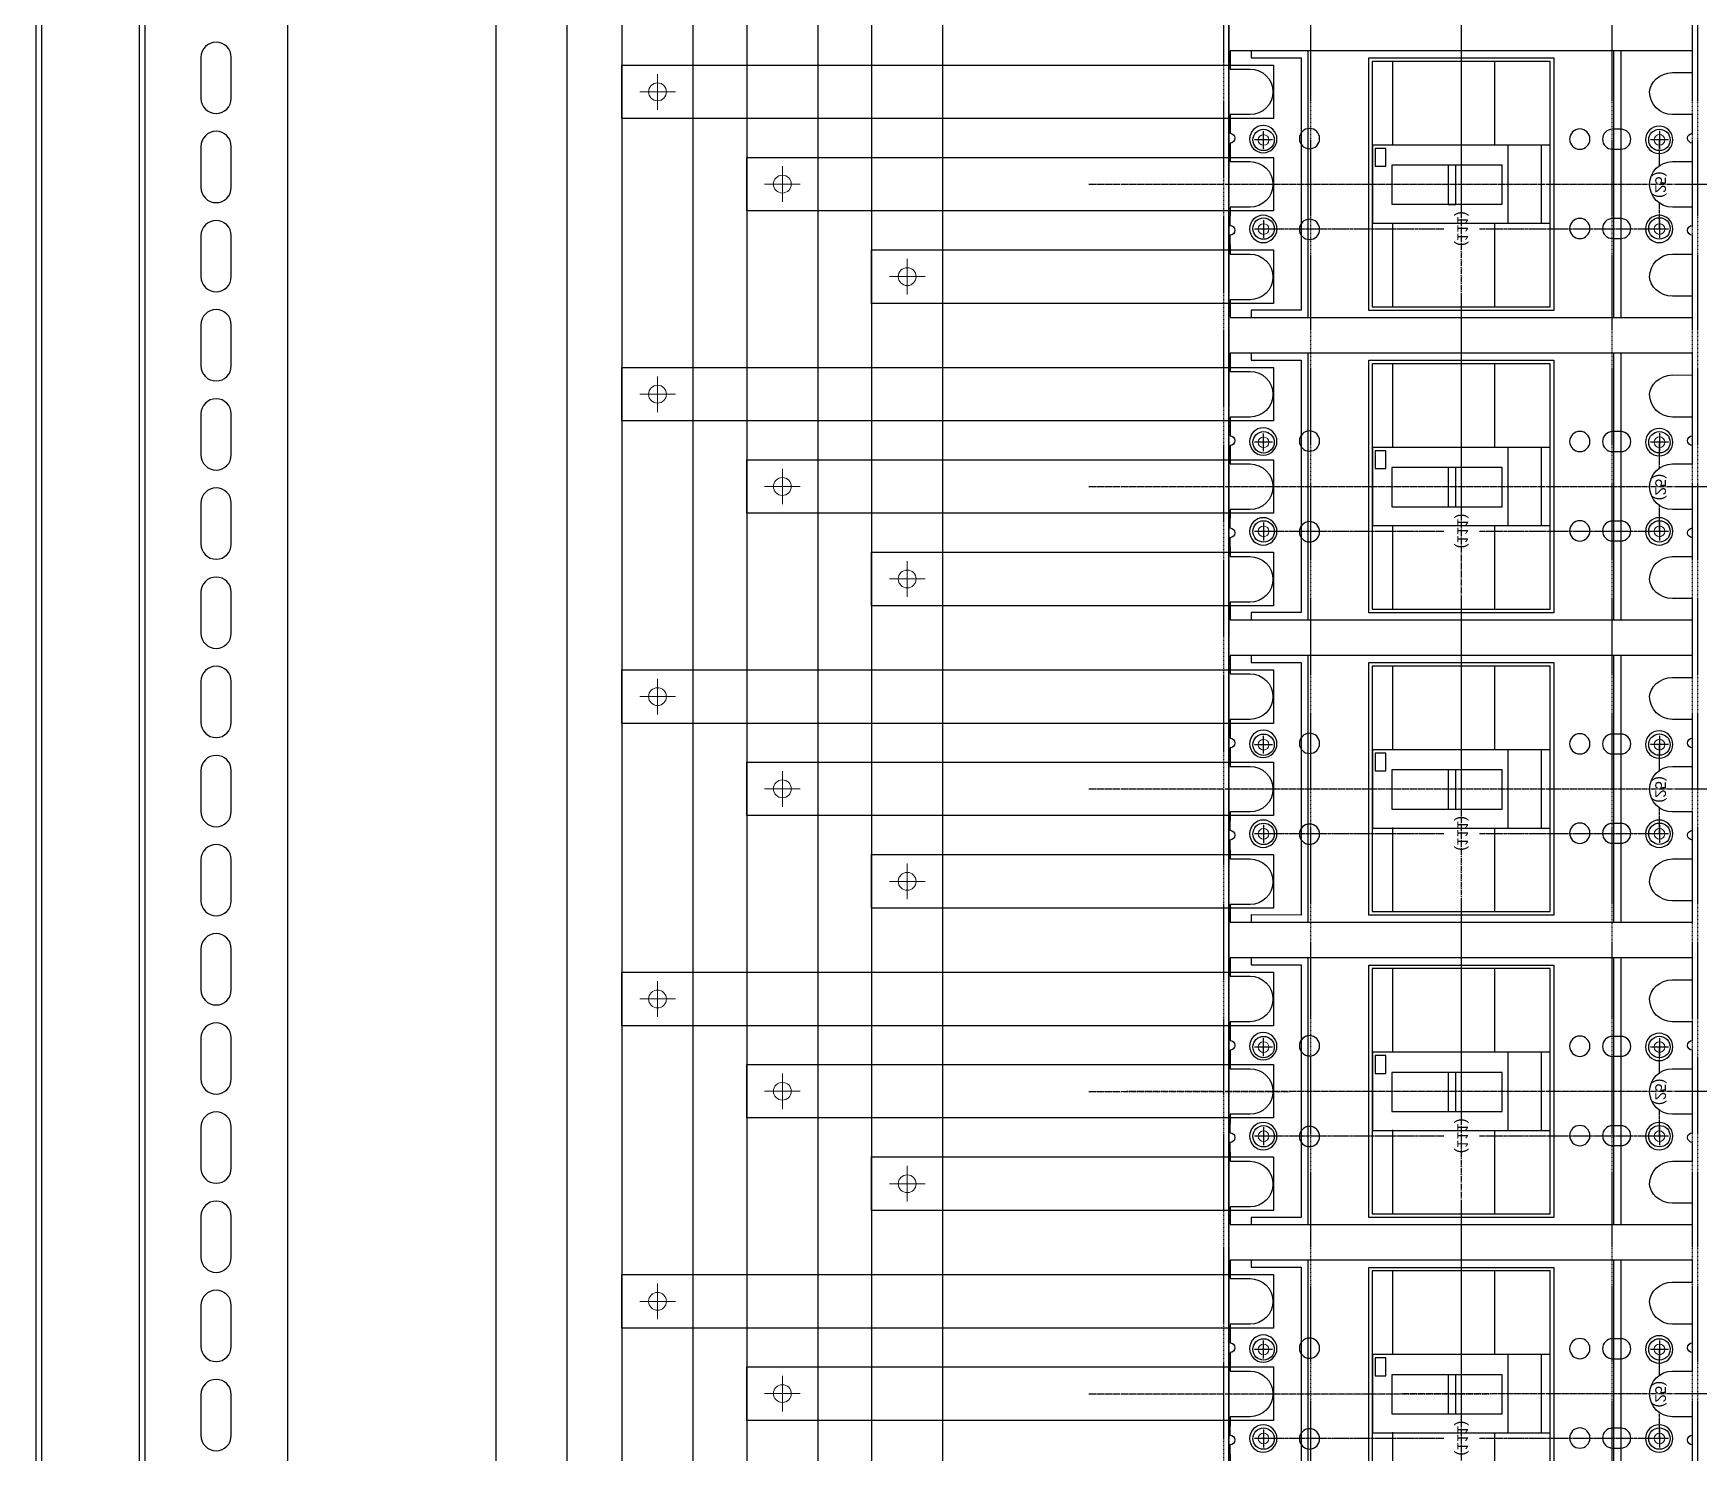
# Model space of a CAD drawing. Header units: millimetres. Extents: x 0 to 6325, y 0 to 4472.
# Drawn here: x 4282.3 to 4749.2, y 3442.7 to 3840.7 of the extents above; entities that cross this region are included whole.
import ezdxf
from ezdxf.enums import TextEntityAlignment as Align

# ---------------------------------------------------------------- set-up
doc = ezdxf.new("R2010")
doc.units = ezdxf.units.MM
for name, pattern in [('AXES2', [1.125, 0.75, -0.125, 0.125, -0.125]), ('DASHED', [0.75, 0.5, -0.25]), ('DASHED2', [0.375, 0.25, -0.125])]:
    doc.linetypes.add(name, pattern=pattern)
for name, color, linetype in [('ALPHA', 255, 'Continuous'), ('ASHADE', 7, 'Continuous'), ('AXE', 80, 'AXES2'), ('CNC', 7, 'Continuous'), ('THIET BI', 2, 'Continuous')]:
    doc.layers.add(name, color=color, linetype=linetype)
doc.styles.add('chuviet', font='arial.ttf')

# ---------------------------------------------------------------- blocks, each defined once
blk = doc.blocks.new('ovan8.5x20')
at = {"layer": 'CNC', "color": 2, "lineweight": -3}
for p, q in [((5.75, 4.25), (-5.75, 4.25)), ((-5.75, -4.25), (5.75, -4.25))]:
    blk.add_line(p, q, dxfattribs=at)
for centre, start, end in [((-5.75, 0), 90, 270), ((5.75, 0), 270, 90)]:
    blk.add_arc(centre, 4.25, start, end, dxfattribs=at)
blk = doc.blocks.new('111')
at = {"color": 44, "ltscale": 3}
blk.add_line((111251.52, -56958.51), (111251.52, -58690.01), dxfattribs=at)
blk.add_lwpolyline([(111250.02, -56958.51), (111291.52, -56958.51), (111291.52, -58690.01), (111250.02, -58690.01)], close=True, dxfattribs=at)
at = {"layer": 'CNC', "lineweight": -3, "rotation": 270}
for p in [(111271.52, -57299.26), (111271.52, -57324.26), (111271.52, -57349.26), (111271.52, -57374.26), (111271.52, -57399.26), (111271.52, -57424.26), (111271.52, -57449.26), (111271.52, -57474.26), (111271.52, -57499.26), (111271.52, -57524.26), (111271.52, -57549.26), (111271.52, -57574.26), (111271.52, -57599.26), (111271.52, -57624.26), (111271.52, -57649.26), (111271.52, -57674.26)]:
    blk.add_blockref('ovan8.5x20', p, dxfattribs=at)
blk = doc.blocks.new('hah')
at = {"layer": 'ALPHA'}
for points in [[(-36855.85, -10897.98), (-36855.85, -10897.98), (-36849.87, -10897.97), (-36849.87, -10897.97)], [(-36855.85, -11027.62), (-36855.85, -11027.62), (-36855.85, -10897.98), (-36855.85, -10897.98)], [(-36849.87, -10897.97), (-36849.87, -10897.97), (-36849.87, -10903.58), (-36849.87, -10903.58)], [(-36838.09, -10903.58), (-36838.09, -10903.58), (-36838.08, -10897.98), (-36838.08, -10897.98)], [(-36838.08, -10897.98), (-36838.08, -10897.98), (-36832.79, -10897.98), (-36832.79, -10897.98)], [(-36830.07, -10897.97), (-36830.07, -10897.97), (-36824.91, -10897.98), (-36824.91, -10897.98)], [(-36824.91, -10897.98), (-36824.91, -10897.98), (-36824.91, -10903.58), (-36824.91, -10903.58)], [(-36812.13, -10903.58), (-36812.13, -10903.58), (-36812.13, -10897.95), (-36812.13, -10897.95)], [(-36812.13, -10897.95), (-36812.13, -10897.95), (-36812.12, -10897.98), (-36812.12, -10897.98)], [(-36812.12, -10897.98), (-36812.12, -10897.98), (-36806.94, -10897.98), (-36806.94, -10897.98)], [(-36804.2, -10897.98), (-36804.2, -10897.98), (-36798.96, -10897.98), (-36798.96, -10897.98)], [(-36798.96, -10897.98), (-36798.96, -10897.98), (-36798.96, -10903.58), (-36798.96, -10903.58)], [(-36787.17, -10903.58), (-36787.17, -10903.58), (-36787.18, -10897.98), (-36787.18, -10897.98)], [(-36787.18, -10897.98), (-36787.18, -10897.98), (-36781.05, -10897.98), (-36781.05, -10897.98)], [(-36781.05, -10897.98), (-36781.05, -10897.98), (-36781.05, -11027.62), (-36781.05, -11027.62)], [(-36850.87, -11022.02), (-36850.87, -11022.02), (-36850.87, -11027.63), (-36850.87, -11027.63)], [(-36838.08, -11027.62), (-36838.08, -11027.62), (-36838.09, -11022.02), (-36838.09, -11022.02)], [(-36824.91, -11022.02), (-36824.91, -11022.02), (-36824.91, -11027.62), (-36824.91, -11027.62)], [(-36812.13, -11027.62), (-36812.13, -11027.62), (-36812.13, -11022.02), (-36812.13, -11022.02)], [(-36798.96, -11022.02), (-36798.96, -11022.02), (-36798.96, -11027.62), (-36798.96, -11027.62)], [(-36786.18, -11027.62), (-36786.18, -11027.62), (-36786.17, -11022.02), (-36786.17, -11022.02)], [(-36850.87, -11027.63), (-36850.87, -11027.63), (-36855.85, -11027.62), (-36855.85, -11027.62)], [(-36832.79, -11027.64), (-36832.79, -11027.64), (-36838.08, -11027.62), (-36838.08, -11027.62)], [(-36824.91, -11027.62), (-36824.91, -11027.62), (-36830.07, -11027.64), (-36830.07, -11027.64)], [(-36806.94, -11027.62), (-36806.94, -11027.62), (-36812.13, -11027.62), (-36812.13, -11027.62)], [(-36798.96, -11027.62), (-36798.96, -11027.62), (-36804.2, -11027.62), (-36804.2, -11027.62)], [(-36781.05, -11027.62), (-36781.05, -11027.62), (-36786.18, -11027.62), (-36786.18, -11027.62)]]:
    blk.add_open_spline(points, degree=3, dxfattribs=at)
for points, knots in [([(-36832.79, -10897.98), (-36832.79, -10898.73), (-36832.18, -10899.34), (-36831.43, -10899.34), (-36830.67, -10899.34), (-36830.07, -10898.73), (-36830.07, -10897.97)], [23, 23, 23, 23, 24, 24, 24, 25, 25, 25, 25]), ([(-36806.94, -10897.98), (-36806.94, -10898.73), (-36806.32, -10899.34), (-36805.57, -10899.34), (-36804.81, -10899.34), (-36804.2, -10898.73), (-36804.2, -10897.98)], [32, 32, 32, 32, 33, 33, 33, 34, 34, 34, 34]), ([(-36849.87, -10903.58), (-36849.87, -10907.12), (-36847.01, -10910), (-36844.48, -10910), (-36840.95, -10910), (-36838.09, -10907.12), (-36838.09, -10903.58)], [19, 19, 19, 19, 20, 20, 20, 21, 21, 21, 21]), ([(-36824.91, -10903.58), (-36824.91, -10907.12), (-36822.05, -10910), (-36818.52, -10910), (-36814.99, -10910), (-36812.13, -10907.12), (-36812.13, -10903.58)], [27, 27, 27, 27, 28, 28, 28, 29, 29, 29, 29]), ([(-36798.96, -10903.58), (-36798.96, -10907.12), (-36796.09, -10910), (-36792.57, -10910), (-36790.04, -10910), (-36787.17, -10907.12), (-36787.17, -10903.58)], [36, 36, 36, 36, 37, 37, 37, 38, 38, 38, 38]), ([(-36838.09, -11022.02), (-36838.09, -11018.48), (-36840.95, -11015.6), (-36844.48, -11015.6), (-36848.01, -11015.6), (-36850.87, -11018.48), (-36850.87, -11022.02)], [12, 12, 12, 12, 13, 13, 13, 14, 14, 14, 14]), ([(-36812.13, -11022.02), (-36812.13, -11018.48), (-36814.99, -11015.6), (-36818.52, -11015.6), (-36822.05, -11015.6), (-36824.91, -11018.48), (-36824.91, -11022.02)], [4, 4, 4, 4, 5, 5, 5, 6, 6, 6, 6]), ([(-36786.17, -11022.02), (-36786.17, -11018.48), (-36789.04, -11015.6), (-36792.57, -11015.6), (-36796.09, -11015.6), (-36798.96, -11018.48), (-36798.96, -11022.02)], [43, 43, 43, 43, 44, 44, 44, 45, 45, 45, 45]), ([(-36830.07, -11027.64), (-36830.07, -11026.88), (-36830.67, -11026.27), (-36831.43, -11026.27), (-36832.18, -11026.27), (-36832.79, -11026.88), (-36832.79, -11027.64)], [8, 8, 8, 8, 9, 9, 9, 10, 10, 10, 10]), ([(-36804.2, -11027.62), (-36804.2, -11026.86), (-36804.81, -11026.27), (-36805.57, -11026.27), (-36806.32, -11026.27), (-36806.94, -11026.86), (-36806.94, -11027.62)], [0, 0, 0, 0, 1, 1, 1, 2, 2, 2, 2])]:
    blk.add_open_spline(points, degree=3, knots=knots, dxfattribs=at)
at = {"layer": 'ASHADE'}
for p, q in [((-36855.95, -10919.98), (-36781.13, -10919.98)), ((-36855.8, -11021.74), (-36855.88, -10917.94)), ((-36855.88, -10917.94), (-36781.08, -10917.94)), ((-36781.08, -10917.94), (-36781.03, -11021.66)), ((-36852.85, -10937.87), (-36784.04, -10937.87)), ((-36852.85, -10987.74), (-36852.85, -10937.87)), ((-36852.85, -10937.87), (-36852.85, -10937.87)), ((-36829.42, -10937.87), (-36807.48, -10937.87)), ((-36829.42, -10987.73), (-36829.42, -10937.87)), ((-36829.42, -10937.87), (-36829.42, -10937.87)), ((-36807.48, -10937.87), (-36807.48, -10987.73)), ((-36784.04, -10937.87), (-36784.04, -10987.74)), ((-36829.44, -10940.27), (-36807.63, -10940.27)), ((-36852.76, -10953.38), (-36829.61, -10953.38)), ((-36829.47, -10949.63), (-36807.5, -10949.63)), ((-36824.11, -10951.37), (-36813.14, -10951.37)), ((-36824.11, -10982.29), (-36824.11, -10951.37)), ((-36824.11, -10951.37), (-36824.11, -10951.37)), ((-36813.14, -10951.37), (-36813.14, -10982.29)), ((-36807.42, -10953.38), (-36784.06, -10953.38)), ((-36824.12, -10964.33), (-36813.14, -10964.32)), ((-36824.12, -10966.43), (-36824.12, -10964.33)), ((-36813.14, -10966.43), (-36824.12, -10966.43)), ((-36813.14, -10964.32), (-36813.14, -10966.43)), ((-36813.14, -10966.43), (-36813.14, -10966.43)), ((-36852.76, -10981.99), (-36829.29, -10981.99)), ((-36813.14, -10982.29), (-36824.11, -10982.29)), ((-36813.42, -10983.94), (-36808.44, -10983.94)), ((-36813.42, -10986.93), (-36813.42, -10983.94)), ((-36813.42, -10983.94), (-36813.42, -10983.94)), ((-36808.44, -10983.94), (-36808.44, -10986.93)), ((-36807.42, -10981.99), (-36784.06, -10981.99)), ((-36784.04, -10987.74), (-36852.85, -10987.74)), ((-36807.48, -10987.73), (-36829.42, -10987.73)), ((-36808.44, -10986.93), (-36813.42, -10986.93)), ((-36855.95, -11005.76), (-36781.13, -11005.76)), ((-36853.82, -11007.69), (-36853.81, -11021.74)), ((-36783.02, -11007.7), (-36853.82, -11007.69)), ((-36853.82, -11007.69), (-36853.82, -11007.69)), ((-36783.02, -11021.66), (-36783.02, -11007.7)), ((-36853.81, -11021.74), (-36855.8, -11021.74)), ((-36781.03, -11021.66), (-36783.02, -11021.66))]:
    blk.add_line(p, q, dxfattribs=at)
for centre, radius in [((-36831.02, -10907.3), 3.83), ((-36806.02, -10907.3), 3.83), ((-36830.89, -10929.58), 2.84), ((-36805.82, -10929.58), 2.84), ((-36831.14, -11005.34), 2.84), ((-36805.69, -11005.34), 2.84), ((-36831.02, -11018.3), 3.83), ((-36805.81, -11018.3), 3.83)]:
    blk.add_circle(centre, radius, dxfattribs=at)
for points, knots in [([(-36833.7, -10918.05), (-36833.7, -10916.51), (-36832.45, -10915.26), (-36830.91, -10915.26), (-36829.37, -10915.26), (-36828.12, -10916.51), (-36828.12, -10918.05)], [3, 3, 3, 3, 4, 4, 4, 5, 5, 5, 5]), ([(-36808.64, -10918.05), (-36808.64, -10916.51), (-36807.39, -10915.26), (-36805.85, -10915.26), (-36804.31, -10915.26), (-36803.06, -10916.51), (-36803.06, -10918.05)], [3, 3, 3, 3, 4, 4, 4, 5, 5, 5, 5]), ([(-36828.12, -10920.4), (-36828.12, -10921.94), (-36829.37, -10923.19), (-36830.91, -10923.19), (-36832.45, -10923.19), (-36833.7, -10921.94), (-36833.7, -10920.4)], [0, 0, 0, 0, 1, 1, 1, 2, 2, 2, 2]), ([(-36803.06, -10920.4), (-36803.06, -10921.94), (-36804.31, -10923.19), (-36805.85, -10923.19), (-36807.39, -10923.19), (-36808.64, -10921.94), (-36808.64, -10920.4)], [0, 0, 0, 0, 1, 1, 1, 2, 2, 2, 2])]:
    blk.add_open_spline(points, degree=3, knots=knots, dxfattribs=at)
for points in [[(-36833.7, -10920.4), (-36833.7, -10920.4), (-36833.7, -10918.05), (-36833.7, -10918.05)], [(-36828.12, -10918.05), (-36828.12, -10918.05), (-36828.12, -10920.4), (-36828.12, -10920.4)], [(-36808.64, -10920.4), (-36808.64, -10920.4), (-36808.64, -10918.05), (-36808.64, -10918.05)], [(-36803.06, -10918.05), (-36803.06, -10918.05), (-36803.06, -10920.4), (-36803.06, -10920.4)]]:
    blk.add_open_spline(points, degree=3, dxfattribs=at)
at = {"layer": 'THIET BI', "color": 7, "linetype": 'Continuous', "ltscale": 0.5}
blk.add_lwpolyline([(-36852.85, -10937.87), (-36784.04, -10937.87), (-36784.04, -10987.74), (-36852.85, -10987.74)], close=True, dxfattribs=at)
blk = doc.blocks.new('jbfn')
at = {"color": 6, "lineweight": 13}
for centre in [(66246.39, -6.13), (66271.39, -6.13), (66246.39, -117.13), (66271.37, -117.13)]:
    blk.add_circle(centre, 1.5, dxfattribs=at)
at = {"layer": 'AXE', "ltscale": 2}
for p, q in [((66258.89, 14.56), (66258.89, -1.13)), ((66258.89, -11.13), (66258.86, -166.16)), ((66208.94, -61.63), (66241.39, -61.63)), ((66251.39, -61.63), (66312.43, -61.63))]:
    blk.add_line(p, q, dxfattribs=at)
at = {"layer": 'THIET BI', "color": 2, "linetype": 'Continuous', "ltscale": 0.5}
for p, q in [((66246.39, -3.63), (66246.39, -8.64)), ((66271.39, -3.63), (66271.39, -8.64)), ((66248.89, -6.13), (66243.88, -6.13)), ((66273.89, -6.13), (66268.88, -6.13)), ((66246.39, -114.63), (66246.39, -119.64)), ((66271.37, -114.63), (66271.37, -119.64)), ((66248.89, -117.13), (66243.88, -117.13)), ((66268.86, -117.13), (66273.88, -117.13))]:
    blk.add_line(p, q, dxfattribs=at)
at = {"layer": 'THIET BI', "color": 6, "linetype": 'DASHED2', "ltscale": 0.5}
for p, q in [((66246.39, -6.13), (66246.39, -56.63)), ((66246.39, -6.13), (66253.89, -6.13)), ((66263.89, -6.13), (66271.39, -6.13)), ((66246.39, -66.63), (66246.39, -117.13))]:
    blk.add_line(p, q, dxfattribs=at)
at = {"layer": 'THIET BI', "color": 2, "linetype": 'Continuous', "ltscale": 0.5, "style": 'chuviet'}
for s, p in [('(25)', (66258.82, -7.31)), ('(111)', (66246.5, -62.81))]:
    blk.add_text(s, height=3, dxfattribs=at).set_placement(p, align=Align.CENTER)

msp = doc.modelspace()

# ---------------------------------------------------------------- linework, layer by layer
at = {"color": 7, "ltscale": 0.5}
msp.add_line((4283.03, 4203.2), (4283.03, 2403.2), dxfattribs=at)
at = {"ltscale": 3}
msp.add_line((4617.45, 2581.06), (4617.45, 3887.31), dxfattribs=at)
at = {"color": 7, "ltscale": 0.5}
for points in [[(3583.03, 4203.2), (4283.03, 4203.2), (4283.03, 2403.2), (3583.03, 2403.2)], [(4283.03, 2403.2), (4983.03, 2403.2), (4983.03, 4203.2), (4283.03, 4203.2)], [(4284.53, 2404.7), (4981.53, 2404.7), (4981.53, 4201.7), (4284.53, 4201.7)]]:
    msp.add_lwpolyline(points, close=True, dxfattribs=at)
at = {"color": 1, "linetype": 'Continuous', "ltscale": 0.5}
for points in [[(4656.69, 3833.81), (4708.55, 3833.81), (4708.55, 3763), (4656.69, 3763)], [(4656.69, 3749.01), (4708.55, 3749.01), (4708.55, 3678.2), (4656.69, 3678.2)], [(4656.69, 3664.21), (4708.55, 3664.21), (4708.55, 3593.4), (4656.69, 3593.4)], [(4656.69, 3579.42), (4708.55, 3579.42), (4708.55, 3508.61), (4656.69, 3508.61)], [(4656.69, 3494.62), (4708.55, 3494.62), (4708.55, 3423.81), (4656.69, 3423.81)]]:
    msp.add_lwpolyline(points, close=True, dxfattribs=at)
at = {"color": 2, "ltscale": 3}
for centre in [(4627.2, 3810.79), (4738.2, 3810.81), (4627.2, 3785.95), (4738.2, 3785.97), (4627.2, 3726), (4738.2, 3726.01), (4627.2, 3701), (4738.2, 3701.01), (4627.2, 3641.2), (4738.2, 3641.22), (4627.2, 3616.2), (4738.2, 3616.22), (4627.2, 3556.4), (4738.2, 3556.42), (4627.2, 3531.4), (4738.2, 3531.42), (4627.2, 3471.61), (4738.2, 3471.63), (4627.2, 3446.61), (4738.2, 3446.63)]:
    msp.add_circle(centre, 3, dxfattribs=at)
at = {"layer": 'AXE', "ltscale": 2}
for p, q in [((4682.7, 3748.36), (4682.7, 3865.86)), ((4779.89, 3798.31), (4578.17, 3798.29)), ((4682.7, 3663.56), (4682.7, 3767.06)), ((4779.89, 3713.52), (4578.17, 3713.49)), ((4682.7, 3578.77), (4682.7, 3682.26)), ((4779.89, 3628.72), (4578.17, 3628.7)), ((4682.7, 3493.97), (4682.7, 3597.47)), ((4779.89, 3543.92), (4578.17, 3543.9)), ((4682.7, 3409.18), (4682.7, 3512.67)), ((4779.89, 3459.13), (4578.17, 3459.1))]:
    msp.add_line(p, q, dxfattribs=at)
at = {"layer": 'THIET BI', "color": 4, "linetype": 'DASHED', "ltscale": 0.5}
for p, q in [((4640.45, 2581.06), (4640.45, 3887.31)), ((4724.94, 2581.06), (4724.94, 3887.31))]:
    msp.add_line(p, q, dxfattribs=at)
at = {"layer": 'THIET BI', "color": 4, "linetype": 'Continuous', "lineweight": 0, "ltscale": 0.5}
for p, q in [((4457.29, 3829.28), (4457.29, 3819.28)), ((4462.29, 3824.28), (4452.29, 3824.28)), ((4492.29, 3803.41), (4492.29, 3793.41)), ((4497.29, 3798.41), (4487.29, 3798.41)), ((4527.29, 3777.47), (4527.29, 3767.47)), ((4532.29, 3772.47), (4522.29, 3772.47)), ((4457.29, 3744.49), (4457.29, 3734.49)), ((4462.29, 3739.49), (4452.29, 3739.49)), ((4492.29, 3718.61), (4492.29, 3708.61)), ((4497.29, 3713.61), (4487.29, 3713.61)), ((4527.29, 3692.68), (4527.29, 3682.68)), ((4532.29, 3687.68), (4522.29, 3687.68)), ((4457.29, 3659.69), (4457.29, 3649.69)), ((4462.29, 3654.69), (4452.29, 3654.69)), ((4492.29, 3633.82), (4492.29, 3623.82)), ((4497.29, 3628.82), (4487.29, 3628.82)), ((4527.29, 3607.88), (4527.29, 3597.88)), ((4532.29, 3602.88), (4522.29, 3602.88)), ((4457.29, 3574.89), (4457.29, 3564.89)), ((4462.29, 3569.89), (4452.29, 3569.89)), ((4492.29, 3549.02), (4492.29, 3539.02)), ((4497.29, 3544.02), (4487.29, 3544.02)), ((4527.29, 3523.08), (4527.29, 3513.08)), ((4532.29, 3518.08), (4522.29, 3518.08)), ((4457.29, 3490.1), (4457.29, 3480.1)), ((4462.29, 3485.1), (4452.29, 3485.1)), ((4492.29, 3464.23), (4492.29, 3454.23)), ((4497.29, 3459.23), (4487.29, 3459.23))]:
    msp.add_line(p, q, dxfattribs=at)
at = {"layer": 'THIET BI', "color": 4, "linetype": 'DASHED', "ltscale": 0.5}
for points in [[(4748.95, 3887.31), (4615.95, 3887.31), (4615.95, 2581.06), (4748.95, 2581.06)], [(4747.45, 3887.31), (4617.45, 3887.31), (4617.45, 2581.06), (4747.45, 2581.06)]]:
    msp.add_lwpolyline(points, close=True, dxfattribs=at)
at = {"layer": 'THIET BI', "color": 4, "linetype": 'Continuous', "ltscale": 0.5}
msp.add_lwpolyline([(4431.94, 3881.85), (4411.94, 3881.85), (4411.94, 2582.03), (4431.94, 2582.03)], close=True, dxfattribs=at)
at = {"layer": 'THIET BI', "color": 1, "linetype": 'Continuous', "ltscale": 0.5}
for points in [[(4467.29, 3881.88), (4447.29, 3881.88), (4447.29, 2582.06), (4467.29, 2582.06)], [(4447.29, 3831.78), (4629.97, 3831.78), (4629.97, 3816.78), (4447.29, 3816.78)], [(4447.29, 3746.99), (4629.97, 3746.99), (4629.97, 3731.99), (4447.29, 3731.99)], [(4447.29, 3662.19), (4629.97, 3662.19), (4629.97, 3647.19), (4447.29, 3647.19)], [(4447.29, 3577.39), (4629.97, 3577.39), (4629.97, 3562.39), (4447.29, 3562.39)], [(4447.29, 3492.6), (4629.97, 3492.6), (4629.97, 3477.6), (4447.29, 3477.6)]]:
    msp.add_lwpolyline(points, close=True, dxfattribs=at)
at = {"layer": 'THIET BI', "color": 2, "linetype": 'Continuous', "ltscale": 0.5}
for points in [[(4502.29, 3881.88), (4482.29, 3881.88), (4482.29, 2582.06), (4502.29, 2582.06)], [(4482.29, 3805.91), (4629.96, 3805.91), (4629.96, 3790.91), (4482.29, 3790.91)], [(4482.29, 3721.11), (4629.96, 3721.11), (4629.96, 3706.11), (4482.29, 3706.11)], [(4482.29, 3636.32), (4629.96, 3636.32), (4629.96, 3621.32), (4482.29, 3621.32)], [(4482.29, 3551.52), (4629.96, 3551.52), (4629.96, 3536.52), (4482.29, 3536.52)], [(4482.29, 3466.73), (4629.96, 3466.73), (4629.96, 3451.73), (4482.29, 3451.73)]]:
    msp.add_lwpolyline(points, close=True, dxfattribs=at)
at = {"layer": 'THIET BI', "color": 5, "linetype": 'Continuous', "ltscale": 0.5}
for points in [[(4537.29, 3881.88), (4517.29, 3881.88), (4517.29, 2582.06), (4537.29, 2582.06)], [(4517.29, 3779.97), (4629.97, 3779.97), (4629.97, 3764.97), (4517.29, 3764.97)], [(4517.29, 3695.18), (4629.97, 3695.18), (4629.97, 3680.18), (4517.29, 3680.18)], [(4517.29, 3610.38), (4629.97, 3610.38), (4629.97, 3595.38), (4517.29, 3595.38)], [(4517.29, 3525.58), (4629.97, 3525.58), (4629.97, 3510.58), (4517.29, 3510.58)]]:
    msp.add_lwpolyline(points, close=True, dxfattribs=at)
at = {"layer": 'THIET BI', "color": 6, "linetype": 'Continuous', "lineweight": 0, "ltscale": 0.5}
for centre in [(4457.29, 3824.28), (4492.29, 3798.41), (4527.29, 3772.47), (4457.29, 3739.49), (4492.29, 3713.61), (4527.29, 3687.68), (4457.29, 3654.69), (4492.29, 3628.82), (4527.29, 3602.88), (4457.29, 3569.89), (4492.29, 3544.02), (4527.29, 3518.08), (4457.29, 3485.1), (4492.29, 3459.23)]:
    msp.add_circle(centre, 2.5, dxfattribs=at)

# ---------------------------------------------------------------- block references
msp.add_blockref('111', (-106937.99, 61127.47))
at = {"layer": 'THIET BI', "color": 7, "linetype": 'Continuous', "xscale": -1, "rotation": 270}
for name, p in [('jbfn', (4744.33, -62460.58)), ('hah', (15645.43, 40616.85)), ('jbfn', (4744.33, -62545.37)), ('hah', (15645.43, 40532.05)), ('jbfn', (4744.33, -62630.17)), ('hah', (15645.43, 40447.26)), ('jbfn', (4744.33, -62714.97)), ('hah', (15645.43, 40362.46)), ('jbfn', (4744.33, -62799.76)), ('hah', (15645.43, 40277.66))]:
    msp.add_blockref(name, p, dxfattribs=at)

doc.saveas('drawing.dxf')
